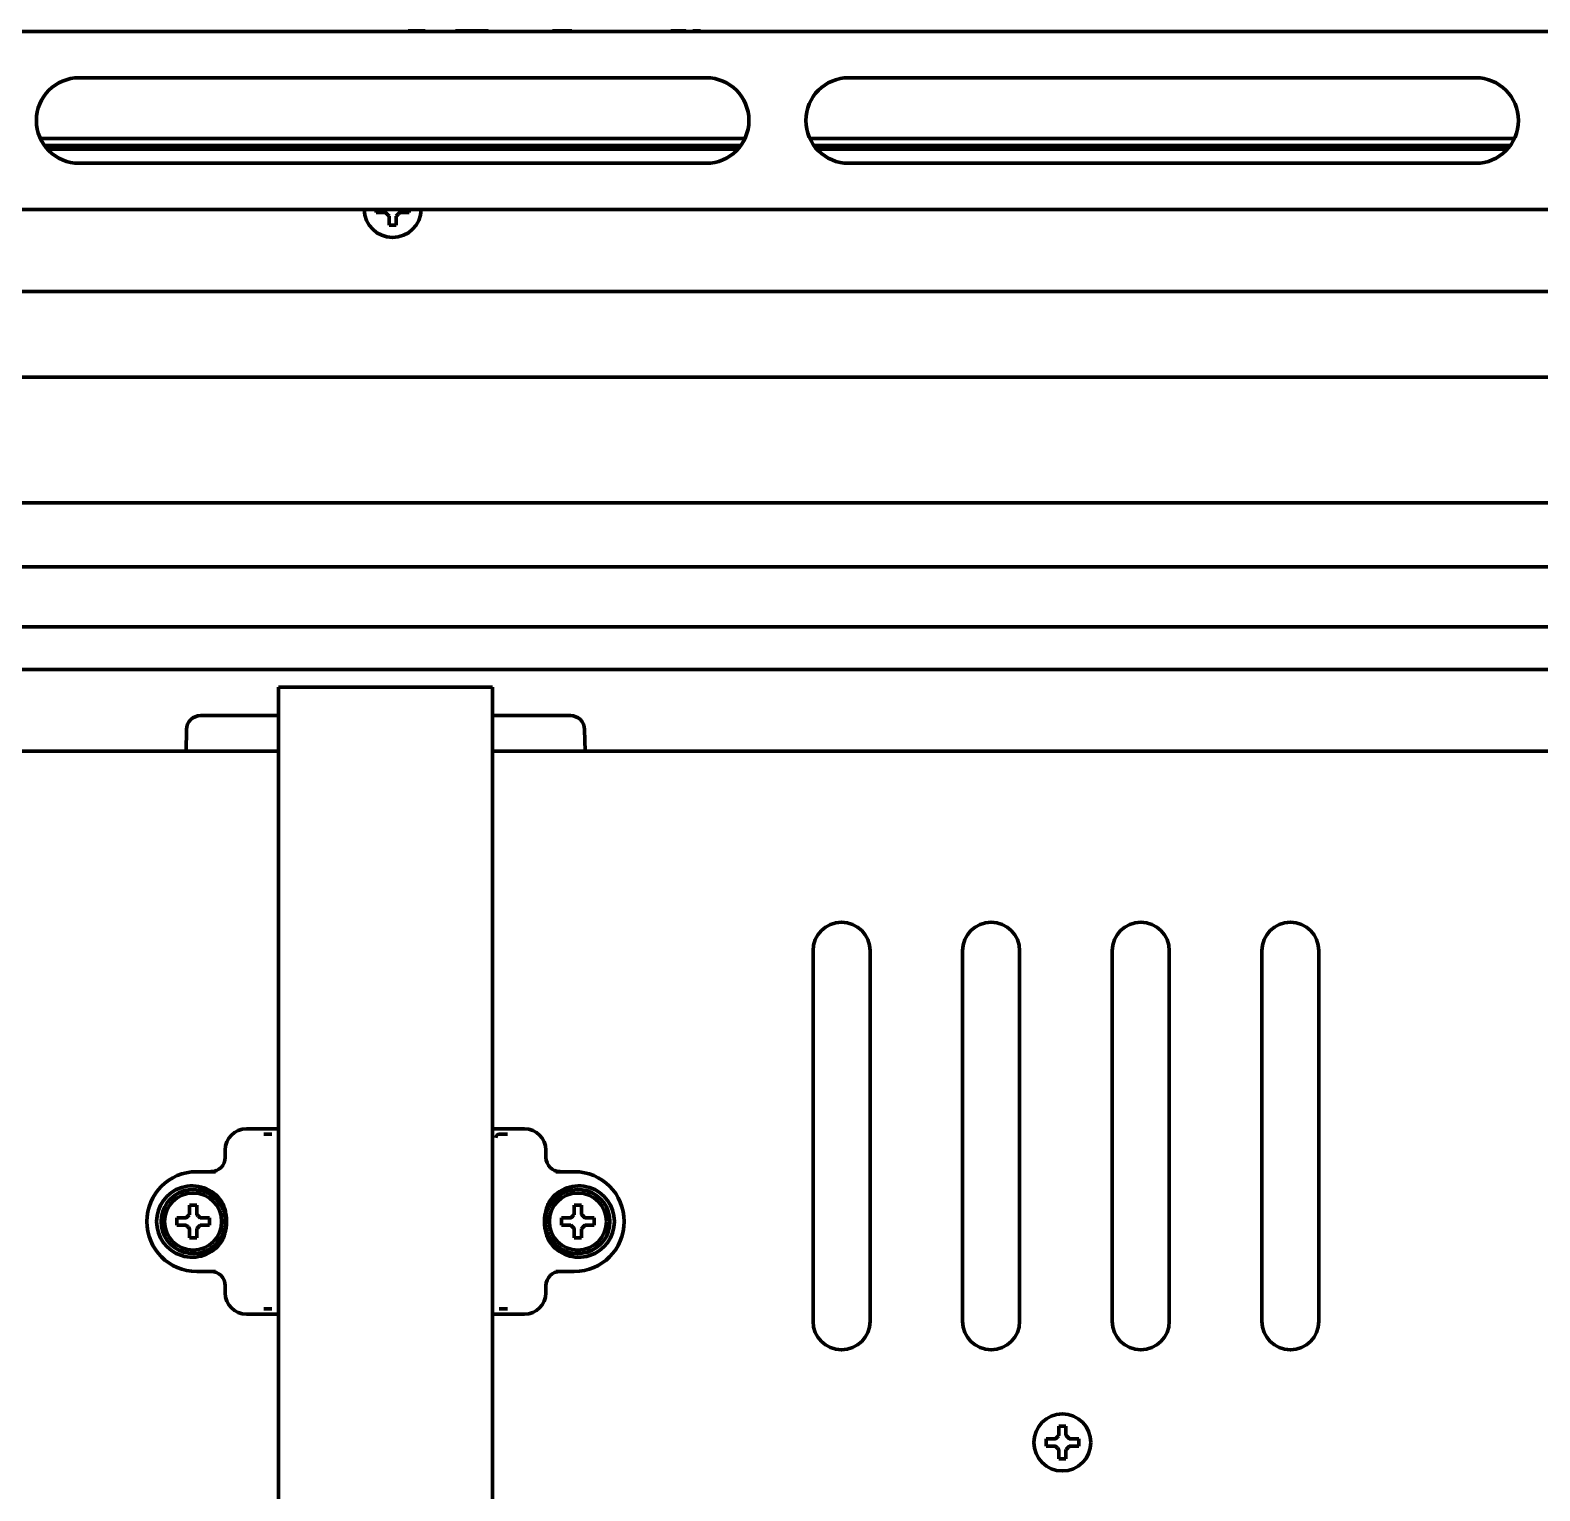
# Model space of a CAD drawing. Header units: inches. Extents: x -2983 to 7024, y 422 to 5529.
# Drawn here: x 3120.9 to 3332.8, y 5246.2 to 5451.2 of the extents above; entities that cross this region are included whole.
import ezdxf

# ---------------------------------------------------------------- set-up
doc = ezdxf.new("R2010")
doc.units = ezdxf.units.IN

msp = doc.modelspace()

# ---------------------------------------------------------------- linework, layer by layer
at = {"linetype": 'Continuous', "lineweight": 70}
for p, q in [((3444.78, 5450.99), (2898.78, 5450.99)), ((3123.94, 5450.99), (3123.94, 5451.09)), ((3125.74, 5450.99), (3125.74, 5451.09)), ((3128.2, 5450.99), (3128.2, 5451.09)), ((3128.45, 5450.99), (3128.45, 5451.09)), ((3129.8, 5450.99), (3129.8, 5451.09)), ((3132.76, 5450.99), (3132.76, 5451.09)), ((3133.14, 5450.99), (3133.14, 5451.09)), ((3134.34, 5451.16), (3134.34, 5450.99)), ((3134.69, 5450.99), (3134.69, 5451.16)), ((3136.92, 5450.99), (3136.92, 5451.09)), ((3137.78, 5451.16), (3137.78, 5450.99)), ((3140.32, 5450.99), (3140.32, 5451.09)), ((3143.71, 5450.99), (3143.71, 5451.09)), ((3144.15, 5450.99), (3144.15, 5451.09)), ((3154.62, 5450.99), (3154.62, 5451.16)), ((3165.87, 5450.99), (3165.87, 5451.16)), ((3168.93, 5451.16), (3168.93, 5450.99)), ((3171.79, 5450.99), (3171.78, 5450.99)), ((3173.98, 5450.99), (3173.98, 5451.09)), ((3176.33, 5450.99), (3176.33, 5451.09)), ((3180.6, 5450.99), (3180.6, 5451.09)), ((3182.44, 5450.99), (3182.44, 5451.09)), ((3184.92, 5450.99), (3184.92, 5451.09)), ((3185.13, 5450.99), (3185.13, 5451.09)), ((3186.04, 5451.16), (3186.04, 5450.99)), ((3190, 5450.99), (3190, 5451.16)), ((3190.42, 5451.16), (3190.42, 5450.99)), ((3193.04, 5450.99), (3193.04, 5451.09)), ((3193.23, 5450.99), (3193.23, 5451.16)), ((3194.22, 5450.99), (3194.22, 5451.09)), ((3196.91, 5450.99), (3196.91, 5451.09)), ((3202.25, 5450.99), (3202.25, 5451.16)), ((3202.95, 5450.99), (3202.95, 5451.09)), ((3203.16, 5450.99), (3203.16, 5451.09)), ((3208.44, 5450.99), (3208.44, 5451.16)), ((3208.57, 5450.99), (3208.57, 5451.16)), ((3210.23, 5451.16), (3210.23, 5450.99)), ((3210.81, 5450.99), (3210.81, 5451.09)), ((3211.57, 5450.99), (3211.57, 5451.09)), ((3211.62, 5450.99), (3211.62, 5451.09)), ((3212.25, 5450.99), (3212.25, 5451.09)), ((3212.34, 5451.09), (3212.34, 5450.99)), ((3212.93, 5450.99), (3212.93, 5451.09)), ((3213.93, 5450.99), (3213.93, 5451.09)), ((3214.36, 5450.99), (3214.36, 5451.09)), ((3214.37, 5450.99), (3214.37, 5451.09)), ((3215.01, 5451.09), (3214.94, 5451.09)), ((3214.94, 5450.99), (3214.94, 5451.09)), ((3215.01, 5450.99), (3215.01, 5451.09)), ((3228.34, 5450.99), (3228.34, 5451.16)), ((3230.62, 5451.16), (3230.62, 5450.99)), ((3232.44, 5450.99), (3232.44, 5451.09)), ((3233.83, 5450.99), (3233.83, 5451.09)), ((3234.26, 5450.99), (3234.26, 5451.09)), ((3236.71, 5450.99), (3236.71, 5451.16)), ((3239.48, 5450.99), (3239.48, 5451.16)), ((3261.24, 5450.99), (3261.24, 5451.16)), ((3127.78, 5444.49), (3215.78, 5444.49)), ((3235.78, 5444.49), (3323.78, 5444.49)), ((3122.34, 5435.99), (3221.23, 5435.99)), ((3122.92, 5434.99), (3220.65, 5434.99)), ((3230.32, 5435.99), (3329.24, 5435.99)), ((3230.9, 5434.99), (3328.66, 5434.99)), ((3123.31, 5434.49), (3220.26, 5434.49)), ((3215.78, 5432.49), (3127.78, 5432.49)), ((3231.31, 5434.49), (3328.25, 5434.49)), ((3323.78, 5432.49), (3235.78, 5432.49)), ((3444.78, 5425.99), (2898.78, 5425.99)), ((3169.48, 5425.59), (3169.48, 5425.99)), ((3174.08, 5425.99), (3174.08, 5425.59)), ((2919.65, 5414.49), (3423.92, 5414.49)), ((3452.06, 5402.49), (2891.5, 5402.49)), ((2865.02, 5384.84), (3478.55, 5384.84)), ((2853.5, 5375.84), (3490.06, 5375.84)), ((2840.22, 5367.44), (3501.35, 5367.44)), ((2842.29, 5361.44), (3499.27, 5361.44)), ((3155.78, 5325.99), (3155.78, 5358.99)), ((3185.78, 5358.99), (3155.78, 5358.99)), ((3185.78, 5325.99), (3185.78, 5358.99)), ((3144.84, 5354.99), (3149.84, 5354.99)), ((3149.84, 5354.99), (3155.78, 5354.99)), ((3185.78, 5354.99), (3191.73, 5354.99)), ((3191.73, 5354.99), (3196.73, 5354.99)), ((3142.84, 5353.02), (3142.78, 5349.99)), ((3198.73, 5353.02), (3198.78, 5349.99)), ((2842.29, 5349.99), (3155.79, 5349.99)), ((3185.78, 5349.99), (3499.27, 5349.99)), ((3155.78, 5325.99), (3155.78, 5174.99)), ((3185.78, 5174.99), (3185.78, 5325.99)), ((3230.78, 5269.99), (3230.78, 5321.99)), ((3238.78, 5321.99), (3238.78, 5269.99)), ((3251.78, 5269.99), (3251.78, 5321.99)), ((3259.78, 5321.99), (3259.78, 5269.99)), ((3272.78, 5269.99), (3272.78, 5321.99)), ((3280.78, 5321.99), (3280.78, 5269.99)), ((3293.78, 5269.99), (3293.78, 5321.99)), ((3301.78, 5321.99), (3301.78, 5269.99)), ((3151.29, 5296.99), (3155.78, 5296.99)), ((3185.78, 5296.99), (3190.28, 5296.99)), ((3153.68, 5296.25), (3154.81, 5296.25)), ((3186.75, 5296.25), (3187.89, 5296.25)), ((3148.28, 5294), (3148.28, 5292.99)), ((3193.28, 5292.99), (3193.28, 5294)), ((3144.28, 5290.99), (3146.9, 5290.99)), ((3194.67, 5290.99), (3197.28, 5290.99)), ((3141.48, 5283.99), (3141.48, 5284.49)), ((3146.08, 5284.49), (3146.08, 5283.99)), ((3195.48, 5283.99), (3195.48, 5284.49)), ((3200.08, 5284.49), (3200.08, 5283.99)), ((3141.48, 5283.49), (3141.48, 5283.99)), ((3146.08, 5283.99), (3146.08, 5283.49)), ((3195.48, 5283.49), (3195.48, 5283.99)), ((3200.08, 5283.99), (3200.08, 5283.49)), ((3146.9, 5276.99), (3144.28, 5276.99)), ((3197.28, 5276.99), (3194.67, 5276.99)), ((3148.28, 5274.99), (3148.28, 5273.98)), ((3193.28, 5273.98), (3193.28, 5274.99)), ((3154.81, 5271.73), (3153.68, 5271.73)), ((3187.89, 5271.73), (3186.75, 5271.73)), ((3155.78, 5270.99), (3151.29, 5270.99)), ((3190.28, 5270.99), (3185.78, 5270.99)), ((3263.48, 5252.99), (3263.48, 5253.49)), ((3263.48, 5252.49), (3263.48, 5252.99)), ((3268.08, 5253.49), (3268.08, 5252.99)), ((3268.08, 5252.99), (3268.08, 5252.49))]:
    msp.add_line(p, q, dxfattribs=at)
for centre in [(3143.78, 5283.99), (3197.78, 5283.99), (3265.78, 5252.99)]:
    msp.add_circle(centre, 4, dxfattribs=at)
for centre, radius, start, end in [((3127.78, 5438.49), 6, 90, 270), ((3215.78, 5438.49), 6, 270, 90), ((3235.78, 5438.49), 6, 90, 270), ((3323.78, 5438.49), 6, 270, 90), ((3171.78, 5426.09), 4, 181.4344, 358.5713), ((3144.84, 5352.99), 2, 90, 179), ((3196.73, 5352.99), 2, 1, 90), ((3234.78, 5321.99), 4, 0, 180), ((3255.78, 5321.99), 4, 0, 180), ((3276.78, 5321.99), 4, 0, 180), ((3297.78, 5321.99), 4, 0, 180), ((3144.28, 5283.99), 7, 90, 270), ((3197.28, 5283.99), 7, 270, 90), ((3143.65, 5283.99), 5, 34.3523, 325.6477), ((3143.78, 5283.99), 4.5, 34.3523, 325.6477), ((3197.91, 5283.99), 5, 214.3523, 145.6477), ((3197.78, 5283.99), 4.5, 214.3523, 145.6477), ((3234.78, 5269.99), 4, 180, 0), ((3255.78, 5269.99), 4, 180, 0), ((3276.78, 5269.99), 4, 180, 0), ((3297.78, 5269.99), 4, 180, 0)]:
    msp.add_arc(centre, radius, start, end, dxfattribs=at)
for centre, major_axis, ratio, start_param, end_param in [((3151.3, 5293.99), (2.89, -0.89), 0.993, 1.872734, 3.439565), ((3190.26, 5293.99), (2.89, 0.89), 0.993, 5.985213, 7.552044), ((3186.75, 5295.75), (0.248, 0.434), 0.9975, 0.520128, 2.088768), ((3146.27, 5292.99), (2.01, 0), 0.993605, 4.712389, 6.283185), ((3195.3, 5292.99), (2.01, 0), 0.993605, 3.141593, 4.712389), ((3146.27, 5274.99), (-2.01, 0), 0.993605, 3.141593, 4.712389), ((3195.3, 5274.99), (-2.01, 0), 0.993605, 4.712389, 6.283185), ((3151.3, 5273.99), (-2.89, -0.89), 0.993, 5.985213, 7.552044), ((3190.26, 5273.99), (-2.89, 0.89), 0.993, 1.872734, 3.439565)]:
    msp.add_ellipse(centre, major_axis=major_axis, ratio=ratio, start_param=start_param, end_param=end_param, dxfattribs=at)
for points, degree, knots in [([(3176.33, 5451.09), (3176.04, 5451.09), (3175.75, 5451.09), (3175.45, 5451.09), (3174.86, 5451.09), (3174.57, 5451.09), (3174.27, 5451.09), (3173.98, 5451.09)], 4, [0, 0, 0, 0, 0, 0.5, 0.5, 0.5, 1, 1, 1, 1, 1]), ([(3182.44, 5451.09), (3182.23, 5451.09), (3182.03, 5451.09), (3181.82, 5451.09), (3181.36, 5451.09), (3181.11, 5451.09), (3180.85, 5451.09), (3180.6, 5451.09)], 4, [0, 0, 0, 0, 0, 0.445686, 0.445686, 0.445686, 1, 1, 1, 1, 1]), ([(3184.92, 5451.09), (3184.61, 5451.09), (3184.3, 5451.09), (3183.99, 5451.09), (3183.37, 5451.09), (3183.06, 5451.09), (3182.75, 5451.09), (3182.44, 5451.09)], 4, [0, 0, 0, 0, 0, 0.5, 0.5, 0.5, 1, 1, 1, 1, 1]), ([(3196.91, 5451.09), (3196.46, 5451.09), (3196.01, 5451.09), (3195.12, 5451.09), (3194.67, 5451.09), (3194.22, 5451.09)], 3, [0, 0, 0, 0, 0.5, 0.5, 1, 1, 1, 1]), ([(3211.57, 5451.09), (3211.44, 5451.09), (3211.32, 5451.09), (3211.07, 5451.09), (3210.94, 5451.09), (3210.81, 5451.09)], 3, [0, 0, 0, 0, 0.5, 0.5, 1, 1, 1, 1]), ([(3211.62, 5451.09), (3211.61, 5451.09), (3211.6, 5451.09), (3211.59, 5451.09), (3211.58, 5451.09), (3211.57, 5451.09)], 3, [0, 0, 0, 0, 0.5, 0.5, 1, 1, 1, 1]), ([(3214.36, 5451.09), (3214.29, 5451.09), (3214.21, 5451.09), (3214.07, 5451.09), (3214, 5451.09), (3213.93, 5451.09)], 3, [0, 0, 0, 0, 0.5, 0.5, 1, 1, 1, 1]), ([(3214.37, 5451.09), (3214.37, 5451.09), (3214.37, 5451.09), (3214.36, 5451.09), (3214.36, 5451.09), (3214.36, 5451.09)], 3, [0, 0, 0, 0, 0.5, 0.5, 1, 1, 1, 1]), ([(3214.94, 5451.09), (3214.84, 5451.09), (3214.75, 5451.09), (3214.56, 5451.09), (3214.46, 5451.09), (3214.37, 5451.09)], 3, [0, 0, 0, 0, 0.5, 0.5, 1, 1, 1, 1]), ([(3171.28, 5423.79), (3171.28, 5423.99), (3171.28, 5424.2), (3171.28, 5424.53), (3171.28, 5424.64), (3171.28, 5424.86), (3171.28, 5424.97), (3171.28, 5425.09)], 3, [0, 0, 0, 0, 0.5, 0.5, 0.75, 0.75, 1, 1, 1, 1]), ([(3174.08, 5425.59), (3173.88, 5425.59), (3173.67, 5425.59), (3173.35, 5425.59), (3173.24, 5425.59), (3173.01, 5425.59), (3172.9, 5425.59), (3172.78, 5425.59)], 3, [0, 0, 0, 0, 0.5, 0.5, 0.75, 0.75, 1, 1, 1, 1]), ([(3144.28, 5286.29), (3144.28, 5286.09), (3144.28, 5285.88), (3144.28, 5285.55), (3144.28, 5285.44), (3144.28, 5285.22), (3144.28, 5285.1), (3144.28, 5284.99)], 3, [0, 0, 0, 0, 0.5, 0.5, 0.75, 0.75, 1, 1, 1, 1]), ([(3147.5, 5281.45), (3147.56, 5281.54), (3147.62, 5281.64), (3147.73, 5281.83), (3147.79, 5281.93), (3147.88, 5282.13), (3147.93, 5282.23), (3147.99, 5282.39), (3148.01, 5282.44), (3148.05, 5282.55), (3148.08, 5282.65), (3148.11, 5282.76), (3148.14, 5282.87), (3148.16, 5282.93), (3148.19, 5283.09), (3148.22, 5283.2), (3148.25, 5283.42), (3148.26, 5283.54), (3148.28, 5283.76), (3148.28, 5283.88), (3148.28, 5284.05), (3148.28, 5284.11), (3148.28, 5284.22), (3148.28, 5284.28), (3148.26, 5284.45), (3148.25, 5284.56), (3148.21, 5284.78), (3148.19, 5284.9), (3148.16, 5285.06), (3148.14, 5285.11), (3148.11, 5285.22), (3148.1, 5285.28), (3148.05, 5285.44), (3148.01, 5285.54), (3147.93, 5285.75), (3147.88, 5285.85), (3147.79, 5286.05), (3147.73, 5286.15), (3147.62, 5286.34), (3147.56, 5286.43), (3147.5, 5286.53)], 3, [0, 0, 0, 0, 0.0625, 0.0625, 0.125, 0.125, 0.1875, 0.1875, 0.21875, 0.21875, 0.25, 0.28125, 0.28125, 0.3125, 0.3125, 0.375, 0.375, 0.4375, 0.4375, 0.5, 0.5, 0.53125, 0.53125, 0.5625, 0.5625, 0.625, 0.625, 0.6875, 0.6875, 0.71875, 0.71875, 0.75, 0.75, 0.8125, 0.8125, 0.875, 0.875, 0.9375, 0.9375, 1, 1, 1, 1]), ([(3147.78, 5286.81), (3147.84, 5286.7), (3147.9, 5286.59), (3148, 5286.37), (3148.05, 5286.26), (3148.17, 5285.92), (3148.25, 5285.69), (3148.32, 5285.39), (3148.33, 5285.33), (3148.36, 5285.21), (3148.37, 5285.15), (3148.4, 5284.97), (3148.42, 5284.85), (3148.45, 5284.61), (3148.46, 5284.49), (3148.48, 5284.24), (3148.48, 5284.12), (3148.48, 5283.87), (3148.48, 5283.74), (3148.46, 5283.5), (3148.45, 5283.38), (3148.42, 5283.13), (3148.4, 5283.01), (3148.37, 5282.83), (3148.36, 5282.77), (3148.33, 5282.65), (3148.31, 5282.53), (3148.28, 5282.41), (3148.24, 5282.29), (3148.23, 5282.24), (3148.17, 5282.06), (3148.13, 5281.95), (3148.05, 5281.72), (3148, 5281.61), (3147.9, 5281.38), (3147.84, 5281.28), (3147.78, 5281.17)], 3, [0, 0, 0, 0, 0.0625, 0.0625, 0.125, 0.125, 0.25, 0.25, 0.28125, 0.28125, 0.3125, 0.3125, 0.375, 0.375, 0.4375, 0.4375, 0.5, 0.5, 0.5625, 0.5625, 0.625, 0.625, 0.6875, 0.6875, 0.71875, 0.71875, 0.75, 0.78125, 0.78125, 0.8125, 0.8125, 0.875, 0.875, 0.9375, 0.9375, 1, 1, 1, 1]), ([(3193.79, 5281.17), (3193.73, 5281.28), (3193.67, 5281.38), (3193.57, 5281.61), (3193.52, 5281.72), (3193.39, 5282.06), (3193.32, 5282.29), (3193.25, 5282.58), (3193.23, 5282.64), (3193.21, 5282.76), (3193.2, 5282.82), (3193.16, 5283.01), (3193.15, 5283.13), (3193.12, 5283.37), (3193.11, 5283.49), (3193.09, 5283.74), (3193.09, 5283.86), (3193.09, 5284.11), (3193.09, 5284.23), (3193.11, 5284.48), (3193.12, 5284.6), (3193.15, 5284.85), (3193.16, 5284.97), (3193.2, 5285.15), (3193.21, 5285.21), (3193.23, 5285.33), (3193.26, 5285.45), (3193.29, 5285.57), (3193.32, 5285.68), (3193.34, 5285.74), (3193.4, 5285.92), (3193.44, 5286.03), (3193.52, 5286.26), (3193.57, 5286.37), (3193.67, 5286.59), (3193.73, 5286.7), (3193.79, 5286.81)], 3, [0, 0, 0, 0, 0.0625, 0.0625, 0.125, 0.125, 0.25, 0.25, 0.28125, 0.28125, 0.3125, 0.3125, 0.375, 0.375, 0.4375, 0.4375, 0.5, 0.5, 0.5625, 0.5625, 0.625, 0.625, 0.6875, 0.6875, 0.71875, 0.71875, 0.75, 0.78125, 0.78125, 0.8125, 0.8125, 0.875, 0.875, 0.9375, 0.9375, 1, 1, 1, 1]), ([(3194.07, 5286.53), (3194.01, 5286.43), (3193.95, 5286.34), (3193.83, 5286.15), (3193.78, 5286.05), (3193.68, 5285.85), (3193.64, 5285.75), (3193.58, 5285.59), (3193.56, 5285.54), (3193.52, 5285.43), (3193.49, 5285.32), (3193.45, 5285.22), (3193.42, 5285.11), (3193.41, 5285.05), (3193.37, 5284.89), (3193.35, 5284.78), (3193.32, 5284.55), (3193.31, 5284.44), (3193.29, 5284.22), (3193.28, 5284.1), (3193.28, 5283.93), (3193.29, 5283.87), (3193.29, 5283.76), (3193.29, 5283.7), (3193.31, 5283.53), (3193.32, 5283.42), (3193.35, 5283.19), (3193.37, 5283.08), (3193.41, 5282.92), (3193.43, 5282.86), (3193.46, 5282.75), (3193.47, 5282.7), (3193.52, 5282.54), (3193.56, 5282.44), (3193.64, 5282.23), (3193.69, 5282.13), (3193.78, 5281.93), (3193.83, 5281.83), (3193.95, 5281.64), (3194.01, 5281.54), (3194.07, 5281.45)], 3, [0, 0, 0, 0, 0.0625, 0.0625, 0.125, 0.125, 0.1875, 0.1875, 0.21875, 0.21875, 0.25, 0.28125, 0.28125, 0.3125, 0.3125, 0.375, 0.375, 0.4375, 0.4375, 0.5, 0.5, 0.53125, 0.53125, 0.5625, 0.5625, 0.625, 0.625, 0.6875, 0.6875, 0.71875, 0.71875, 0.75, 0.75, 0.8125, 0.8125, 0.875, 0.875, 0.9375, 0.9375, 1, 1, 1, 1]), ([(3198.28, 5286.29), (3198.28, 5286.09), (3198.28, 5285.88), (3198.28, 5285.55), (3198.28, 5285.44), (3198.28, 5285.22), (3198.28, 5285.1), (3198.28, 5284.99)], 3, [0, 0, 0, 0, 0.5, 0.5, 0.75, 0.75, 1, 1, 1, 1]), ([(3141.48, 5284.49), (3141.69, 5284.49), (3141.9, 5284.49), (3142.22, 5284.49), (3142.33, 5284.49), (3142.56, 5284.49), (3142.67, 5284.49), (3142.78, 5284.49)], 3, [0, 0, 0, 0, 0.5, 0.5, 0.75, 0.75, 1, 1, 1, 1]), ([(3195.48, 5284.49), (3195.69, 5284.49), (3195.9, 5284.49), (3196.22, 5284.49), (3196.33, 5284.49), (3196.56, 5284.49), (3196.67, 5284.49), (3196.78, 5284.49)], 3, [0, 0, 0, 0, 0.5, 0.5, 0.75, 0.75, 1, 1, 1, 1]), ([(3143.28, 5281.69), (3143.28, 5281.89), (3143.28, 5282.1), (3143.28, 5282.43), (3143.28, 5282.54), (3143.28, 5282.76), (3143.28, 5282.87), (3143.28, 5282.99)], 3, [0, 0, 0, 0, 0.5, 0.5, 0.75, 0.75, 1, 1, 1, 1]), ([(3146.08, 5283.49), (3145.88, 5283.49), (3145.67, 5283.49), (3145.35, 5283.49), (3145.24, 5283.49), (3145.01, 5283.49), (3144.9, 5283.49), (3144.78, 5283.49)], 3, [0, 0, 0, 0, 0.5, 0.5, 0.75, 0.75, 1, 1, 1, 1]), ([(3197.28, 5281.69), (3197.28, 5281.89), (3197.28, 5282.1), (3197.28, 5282.43), (3197.28, 5282.54), (3197.28, 5282.76), (3197.28, 5282.87), (3197.28, 5282.99)], 3, [0, 0, 0, 0, 0.5, 0.5, 0.75, 0.75, 1, 1, 1, 1]), ([(3200.08, 5283.49), (3199.88, 5283.49), (3199.67, 5283.49), (3199.35, 5283.49), (3199.24, 5283.49), (3199.01, 5283.49), (3198.9, 5283.49), (3198.78, 5283.49)], 3, [0, 0, 0, 0, 0.5, 0.5, 0.75, 0.75, 1, 1, 1, 1]), ([(3266.28, 5255.29), (3266.28, 5255.09), (3266.28, 5254.88), (3266.28, 5254.55), (3266.28, 5254.44), (3266.28, 5254.22), (3266.28, 5254.1), (3266.28, 5253.99)], 3, [0, 0, 0, 0, 0.5, 0.5, 0.75, 0.75, 1, 1, 1, 1]), ([(3263.48, 5253.49), (3263.69, 5253.49), (3263.9, 5253.49), (3264.22, 5253.49), (3264.33, 5253.49), (3264.56, 5253.49), (3264.67, 5253.49), (3264.78, 5253.49)], 3, [0, 0, 0, 0, 0.5, 0.5, 0.75, 0.75, 1, 1, 1, 1]), ([(3268.08, 5252.49), (3267.88, 5252.49), (3267.67, 5252.49), (3267.35, 5252.49), (3267.24, 5252.49), (3267.01, 5252.49), (3266.9, 5252.49), (3266.78, 5252.49)], 3, [0, 0, 0, 0, 0.5, 0.5, 0.75, 0.75, 1, 1, 1, 1]), ([(3265.28, 5250.69), (3265.28, 5250.89), (3265.28, 5251.1), (3265.28, 5251.43), (3265.28, 5251.54), (3265.28, 5251.76), (3265.28, 5251.87), (3265.28, 5251.99)], 3, [0, 0, 0, 0, 0.5, 0.5, 0.75, 0.75, 1, 1, 1, 1])]:
    msp.add_open_spline(points, degree=degree, knots=knots, dxfattribs=at)
for points, weights, degree, knots in [([(3185.13, 5451.09), (3185.13, 5451.09), (3185.12, 5451.09), (3185.12, 5451.09), (3185.09, 5451.09), (3185.08, 5451.09), (3185.06, 5451.09), (3185.03, 5451.09), (3185.02, 5451.09), (3185, 5451.09), (3184.97, 5451.09), (3184.96, 5451.09), (3184.94, 5451.09), (3184.93, 5451.09), (3184.92, 5451.09), (3184.92, 5451.09), (3184.92, 5451.09), (3184.92, 5451.09), (3184.92, 5451.09), (3184.92, 5451.09), (3184.92, 5451.09)], [0.500060786338, 0.500060786338, 0.500060786338, 0.500060786338, 0.500055877945, 0.500054241814, 0.500055877945, 0.500059979791, 0.500059710942, 0.500059979791, 0.500060139876, 0.500059924388, 0.500060139876, 0.500044676411, 0.500039306435, 0.500044676411, 0.500060786338, 0.500060786338, 0.500060786338, 0.500060786338, 0.500060786338], 4, [0, 0, 0, 0, 0, 0.046603, 0.046603, 0.046603, 0.225989, 0.225989, 0.225989, 0.470421, 0.470421, 0.470421, 0.707753, 0.707753, 0.707753, 0.840889, 0.840889, 0.840889, 0.840889, 1, 1, 1, 1, 1]), ([(3212.25, 5451.09), (3212.25, 5451.09), (3212.25, 5451.09), (3212.25, 5451.09), (3212.24, 5451.09), (3212.23, 5451.09), (3212.21, 5451.09), (3212.19, 5451.09), (3212.16, 5451.09), (3212.14, 5451.09), (3212.07, 5451.09), (3212, 5451.09), (3211.83, 5451.09), (3211.73, 5451.09), (3211.62, 5451.09)], [0.500151228861, 0.4999289487, 0.499951703463, 0.500219493152, 0.47562565834, 0.47562565834, 0.500219493152, 0.479696140891, 0.479696140891, 0.500219493152, 0.500030182143, 0.500030182143, 0.500219493152, 0.500219493152, 0.500219493152], 3, [0, 0, 0, 0, 0.211241, 0.211241, 0.211241, 0.308706, 0.308706, 0.308706, 0.40485, 0.40485, 0.40485, 0.634555, 0.634555, 1, 1, 1, 1]), ([(3212.93, 5451.09), (3212.83, 5451.09), (3212.73, 5451.09), (3212.6, 5451.09), (3212.56, 5451.09), (3212.49, 5451.09), (3212.46, 5451.09), (3212.4, 5451.09), (3212.38, 5451.09), (3212.36, 5451.09), (3212.35, 5451.09), (3212.34, 5451.09), (3212.34, 5451.09)], [0.500006319012, 0.500006319012, 0.500006319012, 0.499675873131, 0.499675873131, 0.499157159944, 0.499157159944, 0.498919649512, 0.498919649512, 0.500006319012, 0.443892118509, 0.443892118509, 0.500006319012], 3, [0, 0, 0, 0, 0.484473, 0.484473, 0.670336, 0.670336, 0.828748, 0.828748, 0.946908, 0.946908, 0.946908, 1, 1, 1, 1])]:
    msp.add_rational_spline(points, weights, degree=degree, knots=knots, dxfattribs=at)
for points in [[(3170.78, 5425.59), (3170.73, 5425.59), (3170.62, 5425.59), (3170.46, 5425.59), (3170.3, 5425.59), (3170.15, 5425.59), (3169.99, 5425.59), (3169.84, 5425.59), (3169.67, 5425.59), (3169.55, 5425.59), (3169.48, 5425.59)], [(3171.28, 5425.09), (3171.26, 5425.12), (3171.21, 5425.17), (3171.13, 5425.24), (3171.06, 5425.31), (3170.99, 5425.38), (3170.92, 5425.45), (3170.85, 5425.52), (3170.81, 5425.57), (3170.78, 5425.59)], [(3172.78, 5425.59), (3172.76, 5425.57), (3172.71, 5425.52), (3172.64, 5425.45), (3172.57, 5425.38), (3172.5, 5425.3), (3172.43, 5425.23), (3172.36, 5425.16), (3172.31, 5425.11), (3172.28, 5425.09)], [(3172.28, 5425.09), (3172.28, 5425.03), (3172.28, 5424.93), (3172.28, 5424.77), (3172.28, 5424.61), (3172.28, 5424.45), (3172.28, 5424.3), (3172.28, 5424.14), (3172.28, 5423.98), (3172.28, 5423.85), (3172.28, 5423.79)], [(3172.28, 5423.79), (3172.12, 5423.79), (3171.78, 5423.79), (3171.45, 5423.79), (3171.28, 5423.79)], [(3143.28, 5284.99), (3143.28, 5285.04), (3143.28, 5285.15), (3143.28, 5285.31), (3143.28, 5285.47), (3143.28, 5285.63), (3143.28, 5285.78), (3143.28, 5285.94), (3143.28, 5286.1), (3143.28, 5286.23), (3143.28, 5286.29)], [(3143.28, 5286.29), (3143.45, 5286.29), (3143.78, 5286.29), (3144.12, 5286.29), (3144.28, 5286.29)], [(3197.28, 5284.99), (3197.28, 5285.04), (3197.28, 5285.15), (3197.28, 5285.31), (3197.28, 5285.47), (3197.28, 5285.63), (3197.28, 5285.78), (3197.28, 5285.94), (3197.28, 5286.1), (3197.28, 5286.23), (3197.28, 5286.29)], [(3197.28, 5286.29), (3197.45, 5286.29), (3197.78, 5286.29), (3198.12, 5286.29), (3198.28, 5286.29)], [(3142.78, 5284.49), (3142.81, 5284.51), (3142.86, 5284.56), (3142.93, 5284.63), (3143, 5284.7), (3143.07, 5284.77), (3143.14, 5284.85), (3143.21, 5284.92), (3143.26, 5284.97), (3143.28, 5284.99)], [(3144.28, 5284.99), (3144.31, 5284.96), (3144.36, 5284.91), (3144.44, 5284.84), (3144.51, 5284.77), (3144.58, 5284.7), (3144.65, 5284.63), (3144.71, 5284.56), (3144.76, 5284.51), (3144.78, 5284.49)], [(3144.78, 5284.49), (3144.84, 5284.49), (3144.95, 5284.49), (3145.11, 5284.49), (3145.27, 5284.49), (3145.42, 5284.49), (3145.57, 5284.49), (3145.73, 5284.49), (3145.9, 5284.49), (3146.02, 5284.49), (3146.08, 5284.49)], [(3196.78, 5284.49), (3196.81, 5284.51), (3196.86, 5284.56), (3196.93, 5284.63), (3197, 5284.7), (3197.07, 5284.77), (3197.14, 5284.85), (3197.21, 5284.92), (3197.26, 5284.97), (3197.28, 5284.99)], [(3198.28, 5284.99), (3198.31, 5284.96), (3198.36, 5284.91), (3198.44, 5284.84), (3198.51, 5284.77), (3198.58, 5284.7), (3198.65, 5284.63), (3198.71, 5284.56), (3198.76, 5284.51), (3198.78, 5284.49)], [(3198.78, 5284.49), (3198.84, 5284.49), (3198.95, 5284.49), (3199.11, 5284.49), (3199.27, 5284.49), (3199.42, 5284.49), (3199.57, 5284.49), (3199.73, 5284.49), (3199.9, 5284.49), (3200.02, 5284.49), (3200.08, 5284.49)], [(3142.78, 5283.49), (3142.73, 5283.49), (3142.62, 5283.49), (3142.46, 5283.49), (3142.3, 5283.49), (3142.15, 5283.49), (3141.99, 5283.49), (3141.84, 5283.49), (3141.67, 5283.49), (3141.55, 5283.49), (3141.48, 5283.49)], [(3143.28, 5282.99), (3143.26, 5283.02), (3143.21, 5283.07), (3143.13, 5283.14), (3143.06, 5283.21), (3142.99, 5283.28), (3142.92, 5283.35), (3142.85, 5283.42), (3142.81, 5283.47), (3142.78, 5283.49)], [(3144.78, 5283.49), (3144.76, 5283.47), (3144.71, 5283.42), (3144.64, 5283.35), (3144.57, 5283.28), (3144.5, 5283.2), (3144.43, 5283.13), (3144.36, 5283.06), (3144.31, 5283.01), (3144.28, 5282.99)], [(3144.28, 5282.99), (3144.28, 5282.93), (3144.28, 5282.83), (3144.28, 5282.67), (3144.28, 5282.51), (3144.28, 5282.35), (3144.28, 5282.2), (3144.28, 5282.04), (3144.28, 5281.88), (3144.28, 5281.75), (3144.28, 5281.69)], [(3196.78, 5283.49), (3196.73, 5283.49), (3196.62, 5283.49), (3196.46, 5283.49), (3196.3, 5283.49), (3196.15, 5283.49), (3195.99, 5283.49), (3195.84, 5283.49), (3195.67, 5283.49), (3195.55, 5283.49), (3195.48, 5283.49)], [(3197.28, 5282.99), (3197.26, 5283.02), (3197.21, 5283.07), (3197.13, 5283.14), (3197.06, 5283.21), (3196.99, 5283.28), (3196.92, 5283.35), (3196.85, 5283.42), (3196.81, 5283.47), (3196.78, 5283.49)], [(3198.78, 5283.49), (3198.76, 5283.47), (3198.71, 5283.42), (3198.64, 5283.35), (3198.57, 5283.28), (3198.5, 5283.2), (3198.43, 5283.13), (3198.36, 5283.06), (3198.31, 5283.01), (3198.28, 5282.99)], [(3198.28, 5282.99), (3198.28, 5282.93), (3198.28, 5282.83), (3198.28, 5282.67), (3198.28, 5282.51), (3198.28, 5282.35), (3198.28, 5282.2), (3198.28, 5282.04), (3198.28, 5281.88), (3198.28, 5281.75), (3198.28, 5281.69)], [(3144.28, 5281.69), (3144.12, 5281.69), (3143.78, 5281.69), (3143.45, 5281.69), (3143.28, 5281.69)], [(3198.28, 5281.69), (3198.12, 5281.69), (3197.78, 5281.69), (3197.45, 5281.69), (3197.28, 5281.69)], [(3265.28, 5253.99), (3265.28, 5254.04), (3265.28, 5254.15), (3265.28, 5254.31), (3265.28, 5254.47), (3265.28, 5254.63), (3265.28, 5254.78), (3265.28, 5254.94), (3265.28, 5255.1), (3265.28, 5255.23), (3265.28, 5255.29)], [(3265.28, 5255.29), (3265.45, 5255.29), (3265.78, 5255.29), (3266.12, 5255.29), (3266.28, 5255.29)], [(3264.78, 5252.49), (3264.73, 5252.49), (3264.62, 5252.49), (3264.46, 5252.49), (3264.3, 5252.49), (3264.15, 5252.49), (3263.99, 5252.49), (3263.84, 5252.49), (3263.67, 5252.49), (3263.55, 5252.49), (3263.48, 5252.49)], [(3264.78, 5253.49), (3264.81, 5253.51), (3264.86, 5253.56), (3264.93, 5253.63), (3265, 5253.7), (3265.07, 5253.77), (3265.14, 5253.85), (3265.21, 5253.92), (3265.26, 5253.97), (3265.28, 5253.99)], [(3265.28, 5251.99), (3265.26, 5252.02), (3265.21, 5252.07), (3265.13, 5252.14), (3265.06, 5252.21), (3264.99, 5252.28), (3264.92, 5252.35), (3264.85, 5252.42), (3264.81, 5252.47), (3264.78, 5252.49)], [(3266.28, 5253.99), (3266.31, 5253.96), (3266.36, 5253.91), (3266.44, 5253.84), (3266.51, 5253.77), (3266.58, 5253.7), (3266.65, 5253.63), (3266.71, 5253.56), (3266.76, 5253.51), (3266.78, 5253.49)], [(3266.78, 5252.49), (3266.76, 5252.47), (3266.71, 5252.42), (3266.64, 5252.35), (3266.57, 5252.28), (3266.5, 5252.2), (3266.43, 5252.13), (3266.36, 5252.06), (3266.31, 5252.01), (3266.28, 5251.99)], [(3266.78, 5253.49), (3266.84, 5253.49), (3266.95, 5253.49), (3267.11, 5253.49), (3267.27, 5253.49), (3267.42, 5253.49), (3267.57, 5253.49), (3267.73, 5253.49), (3267.9, 5253.49), (3268.02, 5253.49), (3268.08, 5253.49)], [(3266.28, 5250.69), (3266.12, 5250.69), (3265.78, 5250.69), (3265.45, 5250.69), (3265.28, 5250.69)], [(3266.28, 5251.99), (3266.28, 5251.93), (3266.28, 5251.83), (3266.28, 5251.67), (3266.28, 5251.51), (3266.28, 5251.35), (3266.28, 5251.2), (3266.28, 5251.04), (3266.28, 5250.88), (3266.28, 5250.75), (3266.28, 5250.69)]]:
    msp.add_open_spline(points, degree=3, dxfattribs=at)

doc.saveas('drawing.dxf')
